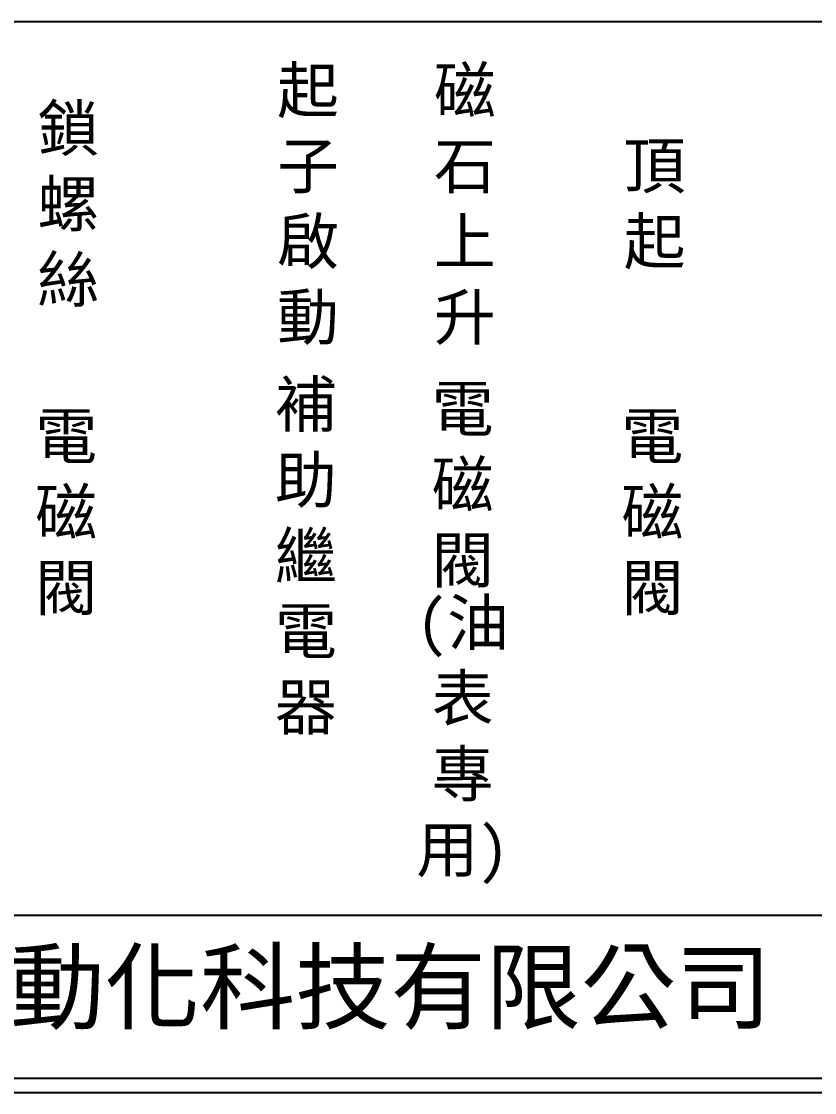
# Model space of a CAD drawing. Extents: x 10 to 297, y 3 to 207.
# Drawn here: x 74.2 to 142.4, y 3 to 95.1 of the extents above; entities that cross this region are included whole.
import ezdxf

# ---------------------------------------------------------------- set-up
doc = ezdxf.new("R2010")
doc.units = 0
doc.layers.add('圖框層', color=7, linetype='CONTINUOUS')
doc.layers.add('標尺寸層', color=3, linetype='CONTINUOUS')
doc.styles.add('CNS', font='romanc.shx', dxfattribs={"bigfont": 'chineset.shx'})
doc.styles.add('STSL', font='KAIU.TTF')

msp = doc.modelspace()

# ---------------------------------------------------------------- linework, layer by layer
at = {"layer": '圖框層', "color": 7}
for p, q in [((11.25, 18.25), (295.75, 18.25)), ((11.25, 4.25), (295.75, 4.25)), ((10, 3), (297, 3))]:
    msp.add_line(p, q, dxfattribs=at)
at = {"layer": '標尺寸層', "color": 7}
msp.add_line((23.624, 95.061), (278.376, 95.061), dxfattribs=at)

# ---------------------------------------------------------------- texts
at = {"layer": '圖框層', "color": 4, "style": 'STSL'}
msp.add_text('泓陞自動化科技有限公司', height=6, dxfattribs=at).set_placement((48.604, 9.076))
at = {"layer": '標尺寸層', "color": 7, "char_height": 3.9, "width": 8.6627, "attachment_point": 5, "style": 'CNS'}
for s, insert in [('{\\fDFKai-SB|b0|i0|c136|p65;起子啟動}', (98.804, 79.181)), ('{\\fDFKai-SB|b0|i0|c136|p65;磁石上升}', (112.288, 79.181)), ('{\\fDFKai-SB|b0|i0|c136|p65;鎖螺絲}', (78.195, 79.181)), ('{\\fDFKai-SB|b0|i0|c136|p65;頂起}', (128.594, 79.181)), ('{\\fDFKai-SB|b0|i0|c136|p65;補助繼電器}', (98.618, 48.936)), ('{\\fDFKai-SB|b0|i0|c136|p65;電磁閥}', (112.096, 55.054)), ('{\\fDFKai-SB|b0|i0|c136|p65;電磁閥}', (78.009, 52.686)), ('{\\fDFKai-SB|b0|i0|c136|p65;電磁閥}', (128.408, 52.686)), ('{\\fDFKai-SB|b0|i0|c136|p65;(油表專用)}', (112.096, 33.131))]:
    msp.add_mtext(s, dxfattribs=dict(at, insert=insert))

doc.saveas('drawing.dxf')
